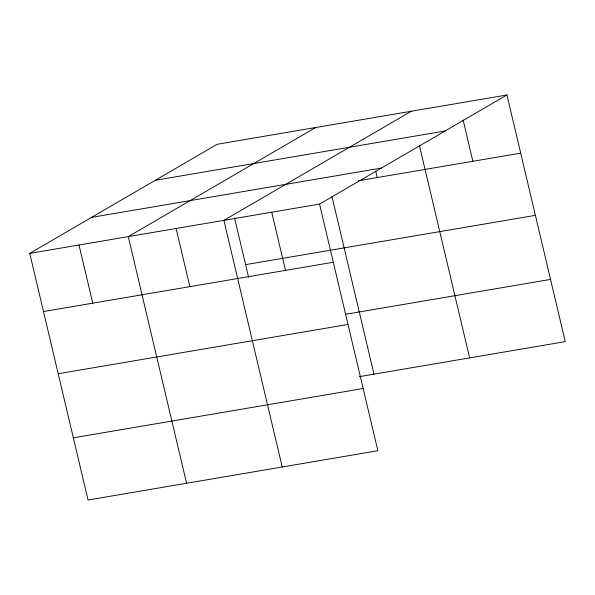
<?xml version="1.0" encoding="UTF-8"?>
<svg xmlns="http://www.w3.org/2000/svg" width="595" height="595" viewBox="0 0 595 595"><rect width="100%" height="100%" fill="white"/><g stroke="black" fill="none" stroke-linecap="round" stroke-linejoin="round"><path stroke-width="0.89" d="M506.947 94.977L319.552 204.085L377.855 450.72L88.053 500.023L29.75 253.381L217.145 144.28L506.947 94.977L565.25 341.619L359.387 376.642M315.677 127.516L128.282 236.617L186.585 483.259M411.316 111.25L223.913 220.351L282.216 466.993M155.31 180.278L445.105 130.982M91.593 217.376L381.388 168.08M358.302 180.768L520.699 153.146M29.75 253.381L319.552 204.085M245.601 264.641L535.396 215.345M43.502 311.549L333.297 262.246M345.598 314.286L550.546 279.419M58.206 373.742L348.001 324.446M73.349 437.823L363.151 388.528M463.148 120.116L472.876 161.282M419.349 145.254L469.619 357.885M375.765 171.286L377.245 177.548M331.988 196.499L373.98 374.158M271.729 212.214L285.481 270.383M234.519 217.77L248.584 277.277M176.098 228.487L189.85 286.649M79.016 244.999L92.768 303.167"/></g></svg>
